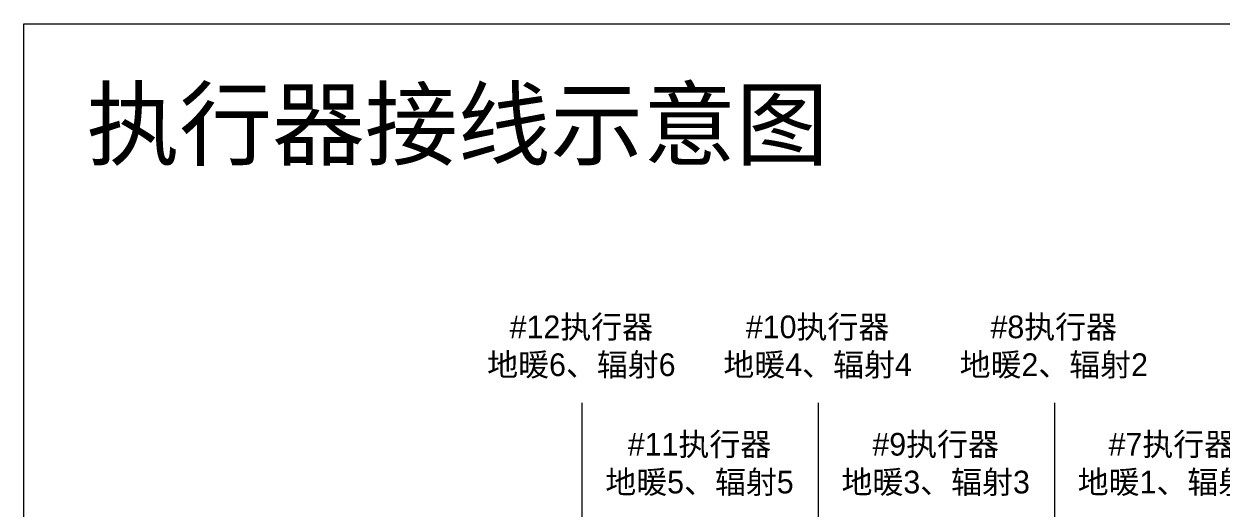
# Model space of a CAD drawing. Header units: millimetres. Extents: x 206 to 1899, y -454 to 296.
# Drawn here: x 589.5 to 621.18, y 63.15 to 75.95 of the extents above; entities that cross this region are included whole.
import ezdxf

# ---------------------------------------------------------------- set-up
doc = ezdxf.new("R2010")
doc.units = ezdxf.units.MM
doc.layers.add('文字层', color=3, linetype='Continuous', lineweight=15)
doc.layers.add('细实线', color=7, linetype='Continuous', lineweight=15)
doc.styles.add('微软雅黑M', font='思源黑体M_1.ttf', dxfattribs={"height": 1})

msp = doc.modelspace()

# ---------------------------------------------------------------- linework, layer by layer
at = {"lineweight": 9}
for p, q in [((604.279, 57.938), (604.279, 65.935)), ((610.529, 57.938), (610.529, 65.935)), ((616.779, 57.938), (616.779, 65.935))]:
    msp.add_line(p, q, dxfattribs=at)
at = {"layer": '细实线', "linetype": 'ByBlock', "lineweight": 9}
msp.add_lwpolyline([(589.504, 75.955), (673.56, 75.955), (673.56, 39.394), (589.504, 39.394)], close=True, dxfattribs=at)

# ---------------------------------------------------------------- texts
at = {"layer": '文字层', "color": 0, "lineweight": 9, "insert": (591.16, 74.205), "char_height": 1.8, "attachment_point": 1, "style": '微软雅黑M'}
msp.add_mtext_dynamic_manual_height_columns('执行器接线示意图', width=42.78111, gutter_width=17.5, heights=[0], dxfattribs=at)
at = {"layer": '文字层', "color": 0, "linetype": 'ByBlock', "lineweight": 9, "char_height": 0.6, "attachment_point": 5, "style": '微软雅黑M'}
for s, heights, insert in [('#12执行器\\P地暖6、辐射6', [0], (604.254, 67.407)), ('#10执行器\\P地暖4、辐射4', [0], (610.504, 67.407)), ('#8执行器\\P地暖2、辐射2', [0], (616.754, 67.407)), ('#11执行器\\P地暖5、辐射5', [0], (607.379, 64.302)), ('#9执行器\\P地暖3、辐射3', [0], (613.629, 64.302)), ('#7执行器\\P地暖1、辐射1', [1.843], (619.879, 64.302))]:
    msp.add_mtext_dynamic_manual_height_columns(s, width=8.14739, gutter_width=17.5, heights=heights, dxfattribs=dict(at, insert=insert))

doc.saveas('drawing.dxf')
